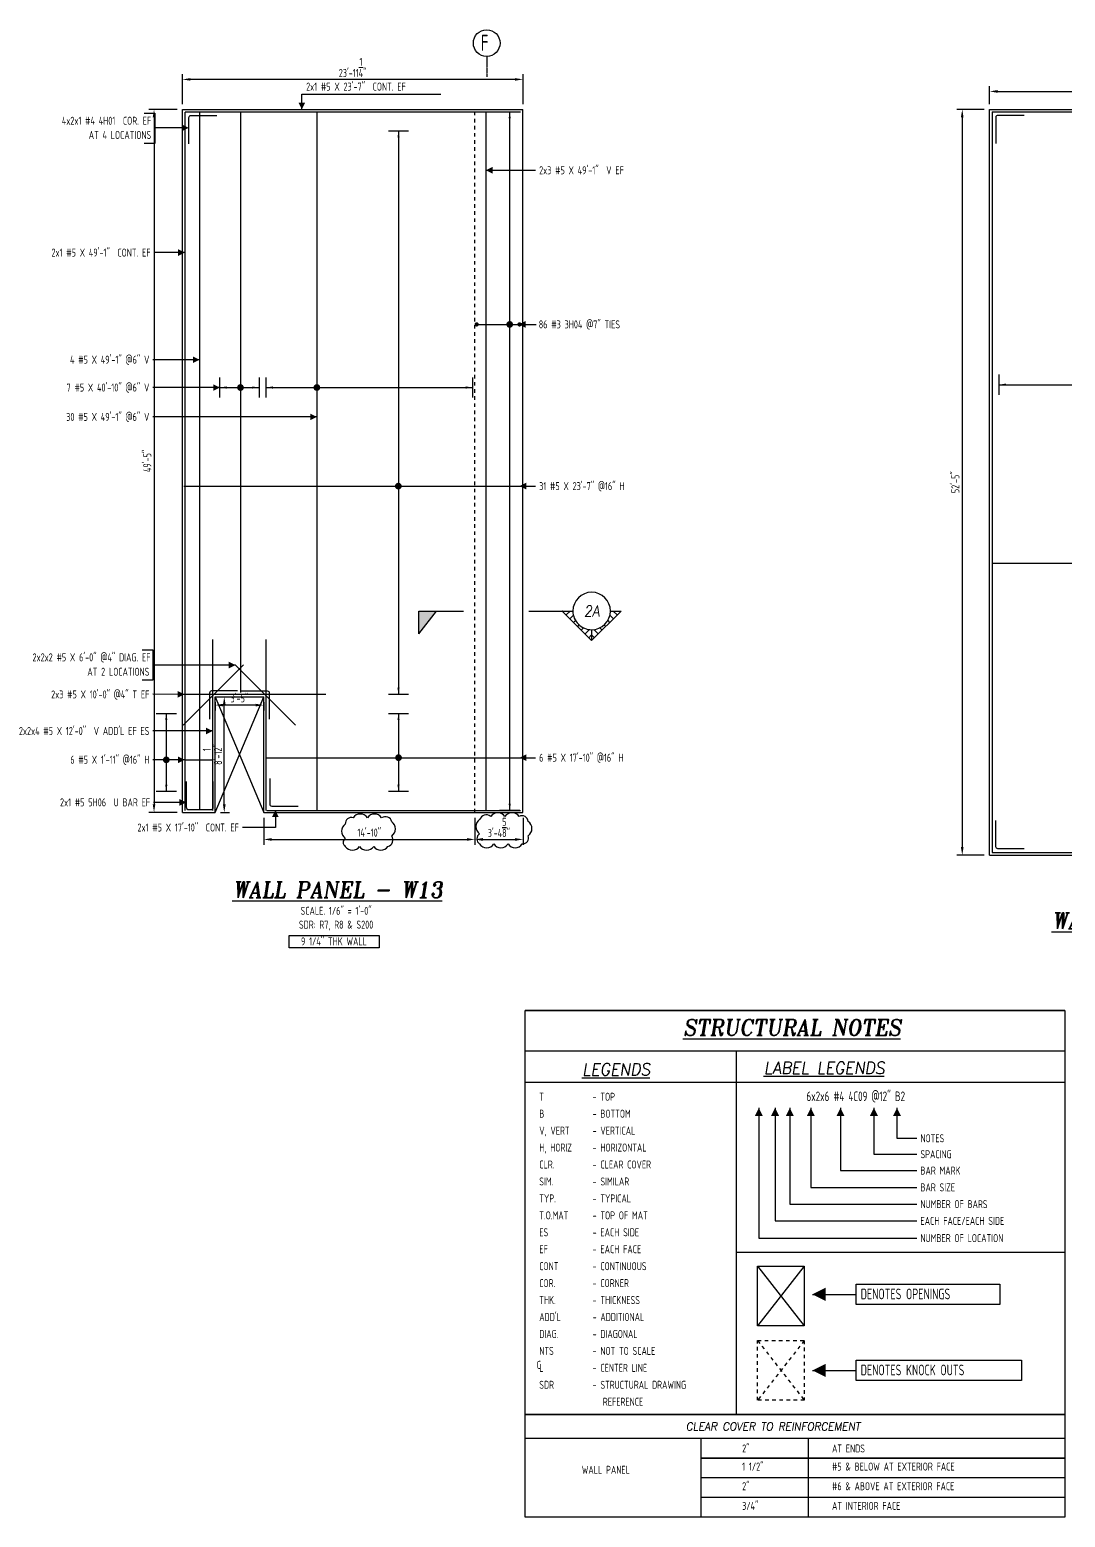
# Model space of a CAD drawing. Header units: inches. Extents: x -3675 to 26577, y -2273 to 5046.
# Drawn here: x 15757 to 16630, y -618 to 637 of the extents above; entities that cross this region are included whole.
import ezdxf
from ezdxf.enums import TextEntityAlignment as Align

# ---------------------------------------------------------------- set-up
doc = ezdxf.new("R2010")
doc.units = ezdxf.units.IN
doc.header["$MEASUREMENT"] = 0
doc.linetypes.add('HIDDEN', pattern=[6, 3, -3])
doc.linetypes.add('PHANTOM', pattern=[2.5, 1.25, -0.25, 0.25, -0.25, 0.25, -0.25])
doc.layers.get('0').update_dxf_attribs({"linetype": 'CONTINUOUS'})
doc.layers.get('Defpoints').update_dxf_attribs({"linetype": 'CONTINUOUS'})
for name, color, linetype in [('0-25', 7, 'CONTINUOUS'), ('0-25TEXT', 7, 'CONTINUOUS'), ('0-35', 3, 'CONTINUOUS'), ('0-35TEXT', 3, 'CONTINUOUS'), ('0-50', 10, 'CONTINUOUS'), ('3', 3, 'CONTINUOUS'), ('BAR-LBL', 2, 'CONTINUOUS'), ('DETAIL', 83, 'CONTINUOUS'), ('GRID', 8, 'PHANTOM'), ('hidden', 7, 'HIDDEN'), ('RANGELAY', 7, 'CONTINUOUS'), ('REBARS', 4, 'CONTINUOUS')]:
    doc.layers.add(name, color=color, linetype=linetype)
doc.layers.add('COVER', color=6, linetype='CONTINUOUS', lineweight=0, plot=False)
doc.styles.add('AR', font='ARCHQUIK.shx', dxfattribs={"width": 0.8})
doc.styles.add('ROMANT', font='romant')
doc.dimstyles.new('CADS_DIM_48', dxfattribs={"dimscale": 48, "dimtxt": 0.09375, "dimasz": 0.09375, "dimexe": 0.0625, "dimexo": 0.0625, "dimgap": 0.09375, "dimtad": 0, "dimtih": 1, "dimtoh": 1, "dimzin": 1, "dimdsep": 46, "dimlunit": 4, "dimtxsty": 'AR', "dimblk": 'CLOSED', "dimcen": 0.1875, "dimadec": 0, "dimazin": 0, "dimtfac": 1, "dimtofl": 0, "dimtmove": 0, "dimatfit": 1, "dimldrblk": 'DOTBLANK', "dimfxl": 1, "dimtzin": 0, "dimarcsym": 0})

# ---------------------------------------------------------------- blocks, each defined once
blk = doc.blocks.new('*D83')
at = {"layer": 'COVER', "color": 0, "lineweight": -2, "transparency": 16777216}
for p, q in [((15880.8, 569.5), (15856.9, 569.5)), ((15861.4, 562.8), (15861.4, -16.7)), ((15880.8, -23.5), (15856.9, -23.5))]:
    blk.add_line(p, q, dxfattribs=at)
at = {"layer": 'COVER', "color": 0, "transparency": 16777216}
for points in [[(15860.3, 562.8), (15862.5, 562.8), (15861.4, 569.5)], [(15860.3, -16.7), (15862.5, -16.7), (15861.4, -23.5)]]:
    blk.add_solid(points, dxfattribs=at)
at = {"layer": 'Defpoints', "color": 0, "transparency": 16777216}
for p in [(15885.3, 569.5), (15861.4, -23.5), (15885.3, -23.5)]:
    blk.add_point(p, dxfattribs=at)
at = {"layer": 'COVER', "color": 0, "transparency": 16777216, "insert": (15855.7, 273), "char_height": 6.75, "attachment_point": 5, "rotation": 90, "style": 'AR'}
blk.add_mtext('49\'-5"', dxfattribs=at)
blk = doc.blocks.new('_DotBlank')
at = {"layer": '0-35', "color": 0, "lineweight": -2}
blk.add_line((-0.5, 0), (-1, 0), dxfattribs=at)
blk.add_circle((0, 0), 0.5, dxfattribs=at)
blk = doc.blocks.new('*D84')
at = {"layer": 'COVER', "color": 0, "lineweight": -2, "transparency": 16777216}
for p, q in [((15885.3, 574), (15885.3, 599.3)), ((16165.8, 594.8), (15892.1, 594.8)), ((16172.6, 574), (16172.6, 599.3))]:
    blk.add_line(p, q, dxfattribs=at)
at = {"layer": 'COVER', "color": 0, "transparency": 16777216}
for points in [[(15892.1, 595.9), (15892.1, 593.7), (15885.3, 594.8)], [(16165.8, 595.9), (16165.8, 593.7), (16172.6, 594.8)]]:
    blk.add_solid(points, dxfattribs=at)
at = {"layer": 'Defpoints', "color": 0, "transparency": 16777216}
for p in [(15885.3, 594.8), (15885.3, 569.5), (16172.6, 569.5)]:
    blk.add_point(p, dxfattribs=at)
at = {"layer": 'COVER', "color": 0, "transparency": 16777216, "insert": (16028.9, 604.9), "char_height": 6.75, "attachment_point": 5, "style": 'AR'}
blk.add_mtext('23\'-11{\\H1.000000x;\\S1/4;}"', dxfattribs=at)
blk = doc.blocks.new('*D85')
at = {"layer": 'COVER', "color": 0, "lineweight": -2, "transparency": 16777216}
for p, q in [((15912.9, 69.5), (15912.9, 62.5)), ((15947.2, 67), (15919.7, 67)), ((15953.9, 69.5), (15953.9, 62.5))]:
    blk.add_line(p, q, dxfattribs=at)
at = {"layer": 'COVER', "color": 0, "transparency": 16777216}
for points in [[(15919.7, 68.1), (15919.7, 65.9), (15912.9, 67)], [(15947.2, 68.1), (15947.2, 65.9), (15953.9, 67)]]:
    blk.add_solid(points, dxfattribs=at)
at = {"layer": 'Defpoints', "color": 0, "transparency": 16777216}
for p in [(15912.9, 74), (15912.9, 67), (15953.9, 74)]:
    blk.add_point(p, dxfattribs=at)
at = {"layer": 'COVER', "color": 0, "transparency": 16777216, "insert": (15933.4, 72.7), "char_height": 6.75, "attachment_point": 5, "style": 'AR'}
blk.add_mtext('3\'-5"', dxfattribs=at)
blk = doc.blocks.new('*D86')
at = {"layer": 'COVER', "color": 0, "lineweight": -2, "transparency": 16777216}
for p, q in [((15917.4, 74), (15925.1, 74)), ((15920.6, -16.7), (15920.6, 67.3)), ((15917.4, -23.5), (15925.1, -23.5))]:
    blk.add_line(p, q, dxfattribs=at)
at = {"layer": 'COVER', "color": 0, "transparency": 16777216}
for points in [[(15919.5, 67.3), (15921.8, 67.3), (15920.6, 74)], [(15919.5, -16.7), (15921.8, -16.7), (15920.6, -23.5)]]:
    blk.add_solid(points, dxfattribs=at)
at = {"layer": 'Defpoints', "color": 0, "transparency": 16777216}
for p in [(15912.9, 74), (15920.6, 74), (15912.9, -23.5)]:
    blk.add_point(p, dxfattribs=at)
at = {"layer": 'COVER', "color": 0, "transparency": 16777216, "insert": (15910.6, 25.3), "char_height": 6.75, "attachment_point": 5, "rotation": 90, "style": 'AR'}
blk.add_mtext('8\'-1{\\H1.000000x;\\S1/2;}"', dxfattribs=at)
blk = doc.blocks.new('*D87')
at = {"layer": 'COVER', "color": 0, "lineweight": -2, "transparency": 16777216}
for p, q in [((16566.1, 574), (16566.1, 589.2)), ((16572.8, 584.7), (16846.6, 584.7)), ((16853.3, 574), (16853.3, 589.2))]:
    blk.add_line(p, q, dxfattribs=at)
at = {"layer": 'COVER', "color": 0, "transparency": 16777216}
for points in [[(16572.8, 585.8), (16572.8, 583.5), (16566.1, 584.7)], [(16846.6, 585.8), (16846.6, 583.5), (16853.3, 584.7)]]:
    blk.add_solid(points, dxfattribs=at)
at = {"layer": 'Defpoints', "color": 0, "transparency": 16777216}
for p in [(16853.3, 584.7), (16566.1, 569.5), (16853.3, 569.5)]:
    blk.add_point(p, dxfattribs=at)
at = {"layer": 'COVER', "color": 0, "transparency": 16777216, "insert": (16709.7, 594.8), "char_height": 6.75, "attachment_point": 5, "style": 'AR'}
blk.add_mtext('23\'-11{\\H1.000000x;\\S1/4;}"', dxfattribs=at)
blk = doc.blocks.new('*D88')
at = {"layer": 'COVER', "color": 0, "lineweight": -2, "transparency": 16777216}
for p, q in [((16561.6, 569.5), (16538.5, 569.5)), ((16543, 562.8), (16543, -52.7)), ((16561.6, -59.5), (16538.5, -59.5))]:
    blk.add_line(p, q, dxfattribs=at)
at = {"layer": 'COVER', "color": 0, "transparency": 16777216}
for points in [[(16541.8, 562.8), (16544.1, 562.8), (16543, 569.5)], [(16541.8, -52.7), (16544.1, -52.7), (16543, -59.5)]]:
    blk.add_solid(points, dxfattribs=at)
at = {"layer": 'Defpoints', "color": 0, "transparency": 16777216}
for p in [(16566.1, 569.5), (16543, -59.5), (16566.1, -59.5)]:
    blk.add_point(p, dxfattribs=at)
at = {"layer": 'COVER', "color": 0, "transparency": 16777216, "insert": (16537.2, 255), "char_height": 6.75, "attachment_point": 5, "rotation": 90, "style": 'AR'}
blk.add_mtext('52\'-5"', dxfattribs=at)
blk = doc.blocks.new('*U313', base_point=(16571.1, 564.8))
at = {"layer": 'REBARS', "color": 0}
blk.add_lwpolyline([(16595.1, 564.5), (16573.1, 564.5, 0.414214), (16571.3, 562.8), (16571.3, 540.8)], format="xyb", dxfattribs=at)
blk = doc.blocks.new('*U315', base_point=(16571.1, -54.5))
at = {"layer": 'REBARS', "color": 0}
blk.add_lwpolyline([(16595.1, -54.2), (16573.1, -54.2, -0.414213), (16571.3, -52.5), (16571.3, -30.5)], format="xyb", dxfattribs=at)
blk = doc.blocks.new('*U279', base_point=(16568.1, 186.4))
at = {"layer": 'REBARS', "color": 0}
blk.add_lwpolyline([(16568.1, 186.8), (16851.1, 186.8)], dxfattribs=at)
blk = doc.blocks.new('rendmark')
at = {"color": 4}
blk.add_line((0, -3), (0, 3), dxfattribs=at)
blk = doc.blocks.new('rarrow')
at = {"color": 7}
blk.add_solid([(2, -0.33), (2, 0.33), (0, 0)], dxfattribs=at)
blk = doc.blocks.new('*U148', base_point=(10285.3, 1164.4))
at = {"layer": 'RANGELAY'}
blk.add_line((10285.3, 1164.4), (10556.6, 1164.4), dxfattribs=at)
at = {"layer": 'RANGELAY', "xscale": 2.834645669291339, "yscale": 2.834645669291339, "zscale": 2.834645669291339}
for name, p, rotation in [('rendmark', (10285.3, 1164.4), 1.123874301598573e-06), ('rendmark', (10556.6, 1164.4), 179.9999980534053), ('rarrow', (10285.3, 1164.4), 1.123874301598573e-06), ('rarrow', (10556.6, 1164.4), 179.9999980534053)]:
    blk.add_blockref(name, p, dxfattribs=dict(at, rotation=rotation))
blk = doc.blocks.new('*U176', base_point=(16568.4, 567.6))
at = {"layer": 'REBARS', "color": 0}
blk.add_lwpolyline([(16568.1, 567.6), (16568.1, -57.4)], dxfattribs=at)
blk = doc.blocks.new('*U277', base_point=(16568.1, -57.2))
at = {"layer": 'REBARS', "color": 0}
blk.add_lwpolyline([(16568.1, -57.5), (16851.1, -57.5)], dxfattribs=at)
blk = doc.blocks.new('*U278', base_point=(16568.1, 567.2))
at = {"layer": 'REBARS', "color": 0}
blk.add_lwpolyline([(16568.1, 567.5), (16851.1, 567.5)], dxfattribs=at)
blk = doc.blocks.new('leadrblk')
blk.add_lwpolyline([(0, 0, 0, 1, 0), (1, 0, 1, 1, 0)], format="xyseb")
blk = doc.blocks.new('*U693', base_point=(15871.7, 60))
at = {"layer": 'RANGELAY'}
blk.add_line((15871.7, 60), (15871.7, -5.8), dxfattribs=at)
at = {"layer": 'RANGELAY', "xscale": 2.834645669291339, "yscale": 2.834645669291339}
for name, p, rotation in [('rendmark', (15871.7, 60), 269.9999999999999), ('rarrow', (15871.7, 60), 269.9999999999999), ('rendmark', (15871.7, -5.8), 89.999996929531), ('rarrow', (15871.7, -5.8), 89.999996929531)]:
    blk.add_blockref(name, p, dxfattribs=dict(at, rotation=rotation))
blk = doc.blocks.new('VPM7B3EE0')
at = {"const_width": 1}
blk.add_lwpolyline([(-0.5, 0, 1), (0.5, 0, 1)], format="xyb", close=True, dxfattribs=at)
blk = doc.blocks.new('*U694', base_point=(15887, 20.5))
at = {"layer": 'REBARS', "color": 0}
blk.add_lwpolyline([(15887, 20.8), (15910, 20.8)], dxfattribs=at)
blk = doc.blocks.new('*U689', base_point=(16067.6, 60))
at = {"layer": 'RANGELAY'}
blk.add_line((16067.6, 60), (16067.6, -5.8), dxfattribs=at)
at = {"layer": 'RANGELAY', "xscale": 2.834645669291339, "yscale": 2.834645669291339}
for name, p, rotation in [('rendmark', (16067.6, 60), 269.9999999999999), ('rarrow', (16067.6, 60), 269.9999999999999), ('rendmark', (16067.6, -5.8), 89.999996929531), ('rarrow', (16067.6, -5.8), 89.999996929531)]:
    blk.add_blockref(name, p, dxfattribs=dict(at, rotation=rotation))
blk = doc.blocks.new('VPM7B3F32')
at = {"const_width": 1}
blk.add_lwpolyline([(-0.5, 0, 1), (0.5, 0, 1)], format="xyb", close=True, dxfattribs=at)
blk = doc.blocks.new('*U690', base_point=(15956.1, 22.3))
at = {"layer": 'REBARS', "color": 0}
blk.add_lwpolyline([(15956.1, 22.6), (16170.1, 22.6)], dxfattribs=at)
blk = doc.blocks.new('*U692', base_point=(15886.6, 251.4))
at = {"layer": 'REBARS', "color": 0}
blk.add_lwpolyline([(15886.6, 251.7), (16169.6, 251.7)], dxfattribs=at)
blk = doc.blocks.new('*U762', base_point=(15916.9, 334.9))
at = {"layer": 'RANGELAY'}
blk.add_line((15916.9, 334.9), (15949.9, 334.9), dxfattribs=at)
at = {"layer": 'RANGELAY', "xscale": 2.834645669291339, "yscale": 2.834645669291339}
for name, p, rotation in [('rendmark', (15916.9, 334.9), 2.072567404287844e-12), ('rendmark', (15949.9, 334.9), 179.9999969295331), ('rarrow', (15916.9, 334.9), 2.072567404287844e-12), ('rarrow', (15949.9, 334.9), 179.9999969295331)]:
    blk.add_blockref(name, p, dxfattribs=dict(at, rotation=rotation))
blk = doc.blocks.new('VPM7B3FB0')
at = {"const_width": 1}
blk.add_lwpolyline([(-0.5, 0, 1), (0.5, 0, 1)], format="xyb", close=True, dxfattribs=at)
blk = doc.blocks.new('*U760', base_point=(15955.9, 334.9))
at = {"layer": 'RANGELAY'}
blk.add_line((15955.9, 334.9), (16129.9, 334.9), dxfattribs=at)
at = {"layer": 'RANGELAY', "xscale": 2.834645669291339, "yscale": 2.834645669291339}
for name, p, rotation in [('rendmark', (15955.9, 334.9), 2.058951756266854e-12), ('rendmark', (16129.9, 334.9), 179.9999969295331), ('rarrow', (15955.9, 334.9), 2.058951756266854e-12), ('rarrow', (16129.9, 334.9), 179.9999969295331)]:
    blk.add_blockref(name, p, dxfattribs=dict(at, rotation=rotation))
blk = doc.blocks.new('VPM7B3FE0')
at = {"const_width": 1}
blk.add_lwpolyline([(-0.5, 0, 1), (0.5, 0, 1)], format="xyb", close=True, dxfattribs=at)
blk = doc.blocks.new('*U213', base_point=(16006.4, 76.3))
at = {"layer": 'REBARS', "color": 0}
blk.add_lwpolyline([(16006.4, 76), (15886.4, 76)], dxfattribs=at)
blk = doc.blocks.new('*U214', base_point=(15911.2, -21.8))
at = {"layer": 'REBARS', "color": 0}
blk.add_lwpolyline([(15910.9, -21.8), (15910.9, 122.2)], dxfattribs=at)
blk = doc.blocks.new('*U212', base_point=(15955.6, -21.8))
at = {"layer": 'REBARS', "color": 0}
blk.add_lwpolyline([(15955.9, -21.8), (15955.9, 122.2)], dxfattribs=at)
blk = doc.blocks.new('*U691', base_point=(16067.6, 551.5))
at = {"layer": 'RANGELAY'}
blk.add_line((16067.6, 551.5), (16067.6, 76), dxfattribs=at)
at = {"layer": 'RANGELAY', "xscale": 2.834645669291339, "yscale": 2.834645669291339}
for name, p, rotation in [('rendmark', (16067.6, 551.5), 269.9999999999999), ('rarrow', (16067.6, 551.5), 269.9999999999999), ('rendmark', (16067.6, 76), 89.999996929531), ('rarrow', (16067.6, 76), 89.999996929531)]:
    blk.add_blockref(name, p, dxfattribs=dict(at, rotation=rotation))
blk = doc.blocks.new('VPM7B4091')
at = {"const_width": 1}
blk.add_lwpolyline([(-0.5, 0, 1), (0.5, 0, 1)], format="xyb", close=True, dxfattribs=at)
blk = doc.blocks.new('*U877', base_point=(15899.4, 567.5))
at = {"layer": 'REBARS', "color": 0}
blk.add_lwpolyline([(15899.8, 567.5), (15899.8, -21.5)], dxfattribs=at)
blk = doc.blocks.new('*U763', base_point=(15934, 567.5))
at = {"layer": 'REBARS', "color": 0}
blk.add_lwpolyline([(15934.3, 567.5), (15934.3, 77.5)], dxfattribs=at)
blk = doc.blocks.new('*U217', base_point=(16161.3, -21.8))
at = {"layer": 'RANGELAY'}
blk.add_line((16161.3, -21.8), (16161.3, 567.5), dxfattribs=at)
at = {"layer": 'RANGELAY', "xscale": 2.834645669291339, "yscale": 2.834645669291339}
for name, p, rotation in [('rendmark', (16161.3, 567.5), 269.9999969411397), ('rarrow', (16161.3, 567.5), 269.9999969411397), ('rendmark', (16161.3, -21.8), 90.00000001160862), ('rarrow', (16161.3, -21.8), 90.00000001160862)]:
    blk.add_blockref(name, p, dxfattribs=dict(at, rotation=rotation))
blk = doc.blocks.new('VPM7B40E2')
at = {"const_width": 1}
blk.add_lwpolyline([(-0.5, 0, 1), (0.5, 0, 1)], format="xyb", close=True, dxfattribs=at)
blk = doc.blocks.new('*U761', base_point=(15998.4, 567.5))
at = {"layer": 'REBARS', "color": 0}
blk.add_lwpolyline([(15998.7, 567.5), (15998.7, -21.5)], dxfattribs=at)
blk = doc.blocks.new('*U870', base_point=(15890.3, 564.3))
at = {"layer": 'REBARS', "color": 0}
blk.add_lwpolyline([(15914.3, 564.1), (15892.3, 564.1, 0.414214), (15890.5, 562.3), (15890.5, 540.3)], format="xyb", dxfattribs=at)
blk = doc.blocks.new('*U362', base_point=(15887.6, 567.2))
at = {"layer": 'REBARS', "color": 0}
blk.add_lwpolyline([(15887.3, 567.2), (15887.3, -21.8)], dxfattribs=at)
blk = doc.blocks.new('*U303', base_point=(15887.5, 567.2))
at = {"layer": 'REBARS', "color": 0}
blk.add_lwpolyline([(15887.5, 567.5), (16170.5, 567.5)], dxfattribs=at)
blk = doc.blocks.new('*U215', base_point=(16140.9, 567.5))
at = {"layer": 'REBARS', "color": 0}
blk.add_lwpolyline([(16141.2, 567.5), (16141.2, -21.6)], dxfattribs=at)
blk = doc.blocks.new('*U382', base_point=(15956.5, -21.5))
at = {"layer": 'REBARS', "color": 0}
blk.add_lwpolyline([(15956.5, -21.8), (16170.5, -21.8)], dxfattribs=at)
blk = doc.blocks.new('*U871', base_point=(15958.9, -18.8))
at = {"layer": 'REBARS', "color": 0}
blk.add_lwpolyline([(15982.9, -18.5), (15960.9, -18.5, -0.414213), (15959.2, -16.8), (15959.2, 5.2)], format="xyb", dxfattribs=at)
blk = doc.blocks.new('*U258', base_point=(16133.3, 388.1))
at = {"layer": 'REBARS', "color": 0, "const_width": 1.8}
for points in [[(16133.5, 389, 1), (16133.5, 387.2, 1), (16133.5, 389)], [(16169.6, 387.2, 1), (16169.6, 389, 1), (16169.6, 387.2)]]:
    blk.add_lwpolyline(points, format="xyb", dxfattribs=at)
at = {"layer": 'REBARS', "color": 0}
blk.add_lwpolyline([(16133.5, 388.1), (16169.6, 388.1)], dxfattribs=at)
blk = doc.blocks.new('*U764', base_point=(15980.6, 49.8))
at = {"layer": 'REBARS', "color": 0}
blk.add_lwpolyline([(15980.8, 50), (15929.9, 100.9)], dxfattribs=at)
blk = doc.blocks.new('*U765', base_point=(15886.3, 49.8))
at = {"layer": 'REBARS', "color": 0}
blk.add_lwpolyline([(15886.1, 50), (15937, 100.9)], dxfattribs=at)
blk = doc.blocks.new('A$C2A293661')
at = {"layer": '0-35TEXT', "style": 'AR', "width": 0.8}
for s, p in [('C', (-0.72, 0.84)), ('L', (0, 0))]:
    blk.add_text(s, height=2.25, dxfattribs=at).set_placement(p)
blk = doc.blocks.new('*U872', base_point=(15888.2, -21.5))
at = {"layer": 'REBARS', "color": 0}
blk.add_lwpolyline([(15888.5, 2.5), (15888.5, -19, 0.414214), (15890.7, -21.2), (15909.2, -21.2, 0.414213), (15911.4, -19), (15911.4, 2.5)], format="xyb", dxfattribs=at)
blk = doc.blocks.new('*D857')
at = {"layer": 'Defpoints', "color": 0, "transparency": 16777216}
for p in [(15953.9, -23.5), (16131.9, -23.5), (16131.9, -46.3)]:
    blk.add_point(p, dxfattribs=at)
at = {"layer": 'DETAIL', "color": 0, "lineweight": -2, "transparency": 16777216}
for p, q in [((15953.9, -28), (15953.9, -50.8)), ((16131.9, -28), (16131.9, -50.8)), ((15960.7, -46.3), (16125.2, -46.3))]:
    blk.add_line(p, q, dxfattribs=at)
at = {"layer": 'DETAIL', "color": 0, "transparency": 16777216}
for points in [[(15960.7, -45.2), (15960.7, -47.5), (15953.9, -46.3)], [(16125.2, -45.2), (16125.2, -47.5), (16131.9, -46.3)]]:
    blk.add_solid(points, dxfattribs=at)
at = {"layer": 'DETAIL', "color": 0, "transparency": 16777216, "insert": (16042.9, -40.6), "char_height": 6.75, "attachment_point": 5, "style": 'AR'}
blk.add_mtext('14\'-10"', dxfattribs=at)
blk = doc.blocks.new('*D858')
at = {"layer": 'Defpoints', "color": 0, "transparency": 16777216}
for p in [(16131.9, -23.5), (16172.6, -23.5), (16172.6, -46.3)]:
    blk.add_point(p, dxfattribs=at)
at = {"layer": 'DETAIL', "color": 0, "lineweight": -2, "transparency": 16777216}
for p, q in [((16131.9, -28), (16131.9, -50.8)), ((16172.6, -28), (16172.6, -50.8)), ((16138.7, -46.3), (16165.8, -46.3))]:
    blk.add_line(p, q, dxfattribs=at)
at = {"layer": 'DETAIL', "color": 0, "transparency": 16777216}
for points in [[(16138.7, -45.2), (16138.7, -47.5), (16131.9, -46.3)], [(16165.8, -45.2), (16165.8, -47.5), (16172.6, -46.3)]]:
    blk.add_solid(points, dxfattribs=at)
at = {"layer": 'DETAIL', "color": 0, "transparency": 16777216, "insert": (16152.2, -36.2), "char_height": 6.75, "attachment_point": 5, "style": 'AR'}
blk.add_mtext('3\'-4{\\H1.000000x;\\S5/8;}"', dxfattribs=at)
blk = doc.blocks.new('SECTARO')
at = {"linetype": 'Continuous'}
blk.add_line((33.3, 17), (20.1, 0), dxfattribs=at)
for p, q in [((33.3, 17), (33.3, 0)), ((33.3, 0), (0, 0))]:
    blk.add_line(p, q)
for points in [[(33.3, 0), (33.3, 17), (33.3, 0), (20.1, 0)], [(33.3, 17), (20.1, 0), (33.3, 0), (33.3, 17)]]:
    blk.add_solid(points, dxfattribs=at)
blk = doc.blocks.new('*X3')
at = {"color": 0, "linetype": 'Continuous'}
for p, q in [((-1.108, 0.278), (-1.075, 0.312)), ((-1.081, 0.217), (-1.031, 0.267)), ((-1.013, 0.197), (-0.986, 0.223)), ((-0.96, 0.161), (-0.942, 0.179)), ((-0.92, 0.112), (-0.898, 0.135)), ((-0.895, 0.05), (-0.854, 0.091)), ((-0.856, 0), (-0.81, 0.046)), ((-0.768, 0), (-0.765, 0.002))]:
    blk.add_line(p, q, dxfattribs=at)
blk = doc.blocks.new('*X2')
at = {"color": 0, "linetype": 'Continuous'}
for p, q in [((-1.108, 0.278), (-1.075, 0.312)), ((-0.96, 0.161), (-0.942, 0.179)), ((-0.856, 0), (-0.81, 0.046))]:
    blk.add_line(p, q, dxfattribs=at)
blk = doc.blocks.new('SECTNU')
at = {"linetype": 'Continuous'}
blk.add_line((-24.7, 0), (-32.8, 0), dxfattribs=at)
blk.add_line((0, 0), (-24.7, 0))
at = {"layer": '3'}
for p, q in [((-68.9, 0), (-46.8, 22.1)), ((-60.8, 0), (-68.9, 0))]:
    blk.add_line(p, q, dxfattribs=at)
at = {"layer": '3', "linetype": 'Continuous'}
blk.add_line((-46.8, 14), (-46.8, 22.1), dxfattribs=at)
at = {"layer": '3'}
for points in [[(-46.8, 22.1), (-24.7, 0), (-32.8, 0, 1)], [(-32.8, 0, 0.414214), (-46.8, 14)]]:
    blk.add_lwpolyline(points, format="xyb", dxfattribs=at)
for start, end in [(90, 180), (180, 0)]:
    blk.add_arc((-46.8, 0), 14, start, end, dxfattribs=at)
at = {"linetype": 'Continuous', "xscale": -64, "yscale": 64, "zscale": 64, "rotation": 359.9999999999999}
blk.add_blockref('*X3', (-117.7, 0), dxfattribs=at)
at = {"linetype": 'Continuous', "xscale": 64, "yscale": 64, "zscale": 64}
for name in ['*X3', '*X2']:
    blk.add_blockref(name, (24.1, 0), dxfattribs=at)
at = {"linetype": 'Continuous', "style": 'ROMANT', "oblique": 9, "width": 0.9}
blk.add_attdef('NO', text='', height=8, dxfattribs=at).set_placement((-46.8, 0), align=Align.MIDDLE)
blk = doc.blocks.new('*U876', base_point=(15907.9, 79.1))
at = {"layer": 'REBARS', "color": 0}
blk.add_lwpolyline([(15931.9, 78.9), (15909.9, 78.9, 0.414214), (15908.2, 77.1), (15908.2, 55.1)], format="xyb", dxfattribs=at)

msp = doc.modelspace()

# ---------------------------------------------------------------- linework, layer by layer
at = {"layer": '0-25'}
for points in [[(16409.80139, -406.17847), (16370.38477, -456.56751)], [(16370.38477, -406.17847), (16409.80139, -456.56751)]]:
    msp.add_lwpolyline(points, dxfattribs=at)
at = {"layer": '0-25TEXT'}
for points in [[(15986.03396, 569.53543), (15986.03396, 582.34866), (16103.31952, 582.34866)], [(15852.98605, 566.30935), (15861.9851, 566.30935), (15861.9851, 540.81202), (15852.98605, 540.81202)], [(15852.98605, 566.30935), (15861.9851, 566.30935), (15861.9851, 540.81202), (15852.98605, 540.81202)], [(15885.30339, 553.93565), (15861.9851, 553.93565)], [(16141.2406, 518.14203), (16183.1652, 518.14203)], [(15887.30339, 448.68906), (15861.4624, 448.68906)], [(16169.07815, 388.1205), (16183.7382, 388.1205)], [(15899.75289, 358.36129), (15860.48527, 358.36129)], [(15916.9284, 334.87247), (15860.48527, 334.87247)], [(15998.73035, 310.09951), (15860.48527, 310.09951)], [(16169.62482, 251.70798), (16183.1652, 251.70798)], [(15851.48622, 113.50892), (15860.48528, 113.50892), (15860.48528, 88.01159), (15851.48622, 88.01159)], [(15930.03203, 100.76026), (15860.48528, 100.76026)], [(15886.89605, 76.03547), (15860.48528, 76.12956)], [(15910.92839, 45.15865), (15860.48528, 45.15865)], [(15887.01229, 20.81403), (15860.48528, 20.90811)], [(16169.62482, 22.64188), (16183.1652, 22.64188)], [(15888.50257, -15.04204), (15861.05665, -15.04204)], [(15963.72633, -21.79735), (15963.72633, -36.26813), (15935.97753, -36.26813)], [(16371.46591, -272.81396), (16371.46591, -382.64078), (16504.738, -382.64078)], [(16385.11772, -272.81396), (16385.11772, -368.12684), (16504.738, -368.12684)], [(16397.60796, -272.81396), (16397.60796, -353.97072), (16504.738, -353.97072)], [(16415.32636, -272.81396), (16415.32636, -339.81461), (16504.738, -339.81461)], [(16440.30684, -272.81396), (16440.30684, -325.6585), (16504.738, -325.6585)], [(16468.48218, -272.81396), (16468.48218, -311.86007), (16504.738, -311.86007)], [(16487.94341, -272.81396), (16487.94341, -298.41947), (16504.738, -298.41947)], [(16416.57806, -430.09545), (16453.47981, -430.09545)], [(16416.57806, -494.22623), (16453.47981, -494.22623)], [(16416.57806, -494.22623), (16453.47981, -494.22623)]]:
    msp.add_lwpolyline(points, dxfattribs=at)
at = {"layer": '0-35'}
for p, q in [((15885.30339, -23.46457), (15885.30339, 569.53543)), ((15885.30339, 569.53543), (16172.55339, 569.53543)), ((16172.55339, -23.46457), (16172.55339, 569.53543)), ((16566.09045, -59.46457), (16566.09045, 569.53543)), ((16566.09045, 569.53543), (16853.34045, 569.53543)), ((15912.92839, -23.46457), (15912.92839, 74.03543)), ((15912.92839, 74.03543), (15953.92839, 74.03543)), ((15953.92839, -23.46457), (15953.92839, 74.03543)), ((15885.30339, -23.46457), (15912.92839, -23.46457)), ((15953.92839, -23.46457), (16172.55339, -23.46457)), ((16566.09045, -59.46457), (16853.34045, -59.46457))]:
    msp.add_line(p, q, dxfattribs=at)
msp.add_lwpolyline([(16370.38477, -406.17847), (16409.80139, -406.17847), (16409.80139, -456.56751), (16370.38477, -456.56751)], close=True, dxfattribs=at)
at = {"layer": '0-35', "color": 1}
for points in [[(16174.38306, -618.09177), (16174.38306, -531.44247), (16629.37906, -531.44247), (16629.37906, -618.09177)], [(16322.57427, -568.36068), (16629.37906, -568.36068)], [(16629.37906, -568.36068), (16322.57427, -568.36068)], [(16629.37906, -584.93771), (16322.57427, -584.93771)], [(16629.37906, -601.51474), (16322.57427, -601.51474)], [(16629.37906, -618.09177), (16174.38306, -618.09177)]]:
    msp.add_lwpolyline(points, dxfattribs=at)
at = {"layer": '0-50'}
for p, q in [((15912.92839, 74.03543), (15953.92839, -23.46457)), ((15912.92839, -23.46457), (15953.92839, 74.03543)), ((16629.37906, -190.65743), (16174.38306, -190.65743)), ((16629.37906, -224.96756), (16174.38306, -224.96756)), ((16352.34236, -224.96756), (16352.34236, -531.44247)), ((16629.37906, -251.34197), (16174.38306, -251.34197)), ((16629.37906, -394.779), (16352.34236, -394.779)), ((16629.37906, -531.44247), (16174.38306, -531.44247)), ((16629.37906, -531.44247), (16174.38306, -531.44247)), ((16629.37906, -551.78365), (16174.38306, -551.78365)), ((16322.57427, -551.78365), (16322.57427, -618.09177)), ((16412.97192, -551.78365), (16412.97192, -618.09177))]:
    msp.add_line(p, q, dxfattribs=at)
for points in [[(15975.26071, -127.35173), (16051.14755, -127.35173), (16051.14755, -137.70809), (15975.26071, -137.70809)], [(16174.38306, -531.44247), (16174.38306, -190.65743), (16629.37906, -190.65743), (16629.37906, -531.44247)], [(16453.47981, -421.58498), (16574.66386, -421.58498), (16574.66386, -438.60592), (16453.47981, -438.60592)], [(16453.47981, -485.71576), (16592.95326, -485.71576), (16592.95326, -502.7367), (16453.47981, -502.7367)]]:
    msp.add_lwpolyline(points, close=True, dxfattribs=at)
msp.add_circle((16141.92839, 625.43138), 11.25, dxfattribs=at)
at = {"layer": 'DETAIL'}
for points in [[(16022.67513, -52.25812, 0.52056705), (16034.67515, -52.25812, 0.52056705), (16046.67518, -52.25812, 0.52056705), (16058.6752, -52.25812, 0.52056705), (16061.88975, -43.47264, 0.52056705), (16061.88975, -31.47262, 0.52056705), (16053.36096, -28.00139, 0.52056705), (16041.36093, -28.00139, 0.52056705), (16029.36091, -28.00139, 0.52056705), (16022.67513, -33.31563, 0.52056705), (16022.67513, -45.31566, 0.52056705)], [(16135.95223, -50.1574, 0.52056705), (16147.95225, -50.1574, 0.52056705), (16159.95227, -50.1574, 0.52056705), (16171.9523, -50.1574, 0.52056705), (16176.99114, -43.19622, 0.52056705), (16176.99114, -31.1962, 0.52056705), (16169.29768, -26.88963, 0.52056705), (16157.29766, -26.88963, 0.52056705), (16145.29763, -26.88963, 0.52056705), (16135.95223, -29.54425, 0.52056705), (16135.95223, -41.54427, 0.52056705)]]:
    msp.add_lwpolyline(points, format="xyb", close=True, dxfattribs=at)
at = {"layer": 'GRID', "lineweight": -3}
msp.add_lwpolyline([(16141.92839, 614.18138), (16141.92839, 596.94045)], dxfattribs=at)
at = {"layer": 'hidden'}
msp.add_line((16131.92839, -23.46457), (16131.92839, 569.53543), dxfattribs=at)
msp.add_lwpolyline([(16370.38477, -469.03171), (16409.80139, -469.03171), (16409.80139, -519.42075), (16370.38477, -519.42075)], close=True, dxfattribs=at)
for points in [[(16409.80139, -469.03171), (16370.38477, -519.42075)], [(16370.38477, -469.03171), (16409.80139, -519.42075)]]:
    msp.add_lwpolyline(points, dxfattribs=at)

# ---------------------------------------------------------------- block references
ref = msp.add_blockref('SECTNU', (16177.59865, 146.36436), dxfattribs=dict(xscale=1.129181470141702, yscale=1.129181470141702, zscale=1.129181470141702, rotation=180))
ref.add_attrib('NO', '2A', dxfattribs={"linetype": 'Continuous', "height": 9.033452, "style": 'ROMANT', "oblique": 9, "width": 0.9}).set_placement((16230.45868, 146.36434), align=Align.MIDDLE)
at = {"xscale": 1.129181470141702, "yscale": 1.129181470141702, "zscale": 1.129181470141702, "rotation": 180}
msp.add_blockref('SECTARO', (16122.39593, 146.36436), dxfattribs=at)
at = {"layer": '0-25TEXT'}
for name, p, xscale, yscale, rotation in [('leadrblk', (15986.03396, 569.53543), 5.623937007874017, 2.250708661417324, 90), ('VPM7B40E2', (16161.34148, 388.1205), 2.834645669291338, 2.834645669291338, 90.00000001160855), ('leadrblk', (15899.75289, 358.36129), 5.623937007874017, 2.250708661417324, 180.000003070469), ('leadrblk', (15916.9284, 334.87247), 5.623937007874017, 2.250708661417324, 180.000003070469), ('leadrblk', (15998.73035, 310.09951), 5.623937007874017, 2.250708661417324, 180.000003070469), ('VPM7B4091', (16067.42593, 251.70601), 2.834645669291338, 2.834645669291338, 269.9999999999999), ('VPM7B3F32', (16067.58086, 22.6399), 2.834645669291338, 2.834645669291338, 269.9999999999999), ('VPM7B3EE0', (15871.72134, 20.81409), 2.834645669291338, 2.834645669291338, 269.9999999999999), ('leadrblk', (15888.50257, -15.04204), 5.623937007874017, 2.250708661417324, 180.000003070469), ('leadrblk', (15963.72633, -21.79735), 5.623937007874017, 2.250708661417324, 270.0000046057035)]:
    msp.add_blockref(name, p, dxfattribs=dict(at, xscale=xscale, yscale=yscale, rotation=rotation))
for name, p, xscale, yscale in [('leadrblk', (15890.54233, 553.93565), -5.623937007874017, 2.250708661417324), ('leadrblk', (16141.2406, 518.14203), 5.623937007874017, 2.250708661417324), ('leadrblk', (15887.30339, 448.68906), -5.623937007874017, 2.250708661417324), ('leadrblk', (16169.07815, 388.1205), 5.623937007874017, 2.250708661417324), ('VPM7B3FB0', (15934.29547, 334.87247), 2.834645669291338, 2.834645669291338), ('VPM7B3FE0', (15998.73042, 334.87247), 2.834645669291338, 2.834645669291338), ('leadrblk', (16169.62482, 251.70798), 5.623937007874017, 2.250708661417324), ('leadrblk', (15930.03203, 100.76026), -5.623937007874017, 2.250708661417324), ('leadrblk', (15886.89605, 76.03547), -5.623937007874017, 2.250708661417324), ('leadrblk', (15910.92839, 45.15865), -5.623937007874017, 2.250708661417324), ('leadrblk', (16169.62482, 22.64188), 5.623937007874017, 2.250708661417324), ('leadrblk', (15887.3034, 20.81403), -5.623937007874017, 2.250708661417324)]:
    msp.add_blockref(name, p, dxfattribs=dict(at, xscale=xscale, yscale=yscale))
at = {"layer": '0-25TEXT', "xscale": 6.748724409451846, "yscale": 2.70085039370133, "zscale": 3.600000000000001, "rotation": 270.0000046056895}
for p in [(16371.46591, -272.81396), (16385.11772, -272.81396), (16397.60796, -272.81396), (16415.32636, -272.81396), (16440.30684, -272.81396), (16468.48218, -272.81396), (16487.94341, -272.81396)]:
    msp.add_blockref('leadrblk', p, dxfattribs=at)
at = {"layer": '0-25TEXT', "xscale": 11.24787401574803, "yscale": 4.501417322834645, "zscale": 1.5}
for p in [(16416.57806, -430.09545), (16416.57806, -494.22623)]:
    msp.add_blockref('leadrblk', p, dxfattribs=at)
at = {"layer": '0-35', "xscale": 3, "yscale": 3, "zscale": 3}
msp.add_blockref('A$C2A293661', (16186.2935, -495.43842), dxfattribs=at)
at = {"layer": 'RANGELAY'}
for name, p in [('*U217', (16161.34148, -21.79741)), ('*U691', (16067.58086, 551.53543)), ('*U762', (15916.9284, 334.87247)), ('*U760', (15955.92836, 334.87247)), ('*U148', (16574.09045, 337.27473)), ('*U693', (15871.72134, 60.03543)), ('*U689', (16067.58086, 60.03543))]:
    msp.add_blockref(name, p, dxfattribs=at)
at = {"layer": 'REBARS', "color": 4}
for name, p in [('*U362', (15887.61589, 567.16307)), ('*U303', (15887.54796, 567.22293)), ('*U877', (15899.44038, 567.53543)), ('*U763', (15933.9829, 567.53543)), ('*U761', (15998.41785, 567.53543)), ('*U215', (16140.92809, 567.53543)), ('*U176', (16568.40295, 567.57802)), ('*U278', (16568.09045, 567.22293)), ('*U870', (15890.29233, 564.34185)), ('*U313', (16571.09044, 564.78543)), ('*U258', (16133.28214, 388.1205)), ('*U692', (15886.63667, 251.39351)), ('*U279', (16568.09046, 186.44759)), ('*U214', (15911.24086, -21.79737)), ('*U212', (15955.61589, -21.79737)), ('*U765', (15886.27932, 49.77283)), ('*U764', (15980.57743, 49.77283)), ('*U213', (16006.38674, 76.3479)), ('*U876', (15907.92839, 79.12104)), ('*U694', (15887.01168, 20.50153)), ('*U690', (15956.10891, 22.3274)), ('*U872', (15888.19007, -21.46457)), ('*U871', (15958.92839, -18.79737)), ('*U382', (15956.49614, -21.48485)), ('*U315', (16571.09044, -54.46457)), ('*U277', (16568.09045, -57.15207))]:
    msp.add_blockref(name, p, dxfattribs=at)
at = {"layer": 'REBARS', "color": 4, "xscale": -1}
msp.add_blockref('*U876', (15958.92839, 79.12104), dxfattribs=at)

# ---------------------------------------------------------------- texts
at = {"color": 7, "linetype": 'Continuous', "style": 'ROMANT', "oblique": 9, "width": 0.95}
for s, p in [('%%UWALL PANEL - W13', (16016.35304, -95.46906)), ('%%UWALL PANEL - W14', (16707.26725, -121.67612))]:
    msp.add_text(s, height=13.5, dxfattribs=at).set_placement(p, align=Align.CENTER)
at = {"linetype": 'Continuous', "style": 'ROMANT', "oblique": 9, "width": 0.95}
for s, height, p in [('%%USTRUCTURAL NOTES', 13.5, (16399.53397, -211.77539)), ('%%ULEGENDS', 10.125, (16251.23635, -245.33156)), ('%%ULABEL LEGENDS', 10.125, (16426.67559, -244.11802))]:
    msp.add_text(s, height=height, dxfattribs=at).set_placement(p, align=Align.CENTER)
msp.add_text('CLEAR COVER TO REINFORCEMENT', height=6.75, dxfattribs=at).set_placement((16309.91663, -544.89604))
at = {"layer": '0-35TEXT', "style": 'AR', "width": 0.8}
for s, height, p in [('AT 4 LOCATIONS', 6.7498312, (15858.98542, 544.56163)), ('AT 2 LOCATIONS', 6.7498312, (15857.48559, 91.7612)), ('6x2x6 #4 4C09 @12" B2', 8.1, (16494.7563, -267.04955))]:
    msp.add_text(s, height=height, dxfattribs=at).set_placement(p, align=Align.RIGHT)
for s, p in [('SCALE. 1/6" = 1\'-0"', (16014.98116, -109.91595)), ('SDR: R7, R8 & S200', (16014.98116, -121.58415)), ('9 1/4" THK WALL', (16013.12721, -135.68293))]:
    msp.add_text(s, height=6.7498312, dxfattribs=at).set_placement(p, align=Align.CENTER)
for s, height, p in [('T', 6.75, (16186.2935, -266.75297)), ('- TOP', 6.75, (16231.22812, -266.75297)), ('B', 6.75, (16186.2935, -281.04581)), ('- BOTTOM', 6.75, (16231.22812, -281.04581)), ('V, VERT', 6.75, (16186.2935, -295.33866)), ('- VERTICAL', 6.75, (16231.22812, -295.33866)), ('NOTES', 6.75, (16507.738, -301.79447)), ('H, HORIZ', 6.75, (16186.2935, -309.6315)), ('- HORIZONTAL', 6.75, (16231.22812, -309.6315)), ('SPACING', 6.75, (16507.738, -315.23507)), ('CLR.', 6.75, (16186.2935, -323.92434)), ('- CLEAR COVER', 6.75, (16231.22812, -323.92434)), ('BAR MARK', 6.75, (16507.738, -329.0335)), ('SIM.', 6.75, (16186.2935, -338.21718)), ('- SIMILAR', 6.75, (16231.22812, -338.21718)), ('BAR SIZE', 6.75, (16507.738, -343.18961)), ('TYP.', 6.75, (16186.2935, -352.51002)), ('- TYPICAL', 6.75, (16231.22812, -352.51002)), ('NUMBER OF BARS', 6.75, (16507.738, -357.34572)), ('T.O.MAT', 6.75, (16186.2935, -366.80286)), ('- TOP OF MAT', 6.75, (16231.22812, -366.80286)), ('ES', 6.75, (16186.2935, -381.0957)), ('- EACH SIDE', 6.75, (16231.22812, -381.0957)), ('EACH FACE/EACH SIDE', 6.75, (16507.738, -371.50184)), ('EF', 6.75, (16186.2935, -395.38854)), ('- EACH FACE', 6.75, (16231.22812, -395.38854)), ('NUMBER OF LOCATION', 6.75, (16507.738, -386.01578)), ('CONT', 6.75, (16186.2935, -409.68138)), ('- CONTINUOUS', 6.75, (16231.22812, -409.68138)), ('COR.', 6.75, (16186.2935, -423.97422)), ('- CORNER', 6.75, (16231.22812, -423.97422)), ('DENOTES OPENINGS', 9, (16457.33697, -434.23194)), ('THK.', 6.75, (16186.2935, -438.26706)), ('- THICKNESS', 6.75, (16231.22812, -438.26706)), ("ADD'L", 6.75, (16186.2935, -452.5599)), ('- ADDITIONAL', 6.75, (16231.22812, -452.5599)), ('DIAG.', 6.75, (16186.2935, -466.85274)), ('- DIAGONAL', 6.75, (16231.22812, -466.85274)), ('NTS', 6.75, (16186.2935, -481.14558)), ('- NOT TO SCALE', 6.75, (16231.22812, -481.14558)), ('- CENTER LINE', 6.75, (16231.22812, -495.43842)), ('DENOTES KNOCK OUTS', 9, (16457.33697, -498.36272)), ('SDR', 6.75, (16186.2935, -509.73126)), ('- STRUCTURAL DRAWING', 6.75, (16231.22812, -509.73126)), ('REFERENCE', 6.75, (16239.89621, -524.0241)), ('2"', 6.75, (16357.36202, -563.4672)), ('AT ENDS', 6.75, (16433.18142, -563.4672)), ('WALL PANEL', 6.75, (16222.12481, -581.44073)), ('1 1/2"', 6.75, (16357.36202, -578.72908)), ('#5 & BELOW AT EXTERIOR FACE  ', 6.75, (16433.18142, -578.72908)), ('2"', 6.75, (16357.36202, -595.30611)), ('#6 & ABOVE AT EXTERIOR FACE   ', 6.75, (16433.18142, -595.30611)), ('3/4"', 6.75, (16357.36202, -611.88314)), ('AT INTERIOR FACE   ', 6.75, (16433.18142, -611.88314))]:
    msp.add_text(s, height=height, dxfattribs=at).set_placement(p)
at = {"layer": '0-50', "style": 'AR', "width": 0.8}
msp.add_text('F', height=13.5, dxfattribs=at).set_placement((16136.94186, 618.94493))
at = {"layer": 'BAR-LBL', "style": 'AR', "width": 0.8}
for s, p in [('2x1 #5 X 23\'-7"  CONT. EF', (15989.66529, 585.31875)), ('2x3 #5 X 49\'-1"  V EF', (16186.16489, 514.76738)), ('86 #3 3H04 @7" TIES', (16185.84089, 384.75842)), ('31 #5 X 23\'-7" @16" H', (16186.16489, 248.33334)), ('6 #5 X 17\'-10" @16" H', (16186.16489, 19.26723))]:
    msp.add_text(s, height=6.7492913, dxfattribs=at).set_placement(p)
for s, p in [('4x2x1 #4 4H01  COR. EF', (15858.98542, 556.56037)), ('2x1 #5 X 49\'-1"  CONT. EF', (15858.46272, 445.31441)), ('4 #5 X 49\'-1" @6" V', (15857.48559, 354.98664)), ('7 #5 X 40\'-10" @6" V', (15857.48559, 331.49783)), ('30 #5 X 49\'-1" @6" V', (15857.48559, 306.72486)), ('2x2x2 #5 X 6\'-0" @4" DIAG. EF', (15858.40232, 103.90522)), ('2x3 #5 X 10\'-0" @4" T EF', (15857.48559, 72.60964)), ('2x2x4 #5 X 12\'-0"  V ADD\'L EF ES', (15857.48559, 41.784)), ('6 #5 X 1\'-11" @16" H', (15857.48559, 17.53347)), ('2x1 #5 5H06  U BAR EF', (15858.05697, -18.41668)), ('2x1 #5 X 17\'-10"  CONT. EF', (15932.97784, -39.64277))]:
    msp.add_text(s, height=6.7492913, dxfattribs=at).set_placement(p, align=Align.RIGHT)

# ---------------------------------------------------------------- dimensions: what is measured, and where the dimension line sits
at = {"layer": 'COVER'}
for base, p1, p2, picture, middle in [((15885.30339, 594.79929), (16172.55339, 569.53543), (15885.30339, 569.53543), '*D84', (16028.92839, 604.92429)), ((16853.34045, 584.65191), (16566.09045, 569.53543), (16853.34045, 569.53543), '*D87', (16709.71545, 594.77691)), ((15912.92839, 66.99727), (15953.92839, 74.03543), (15912.92839, 74.03543), '*D85', (15933.42839, 72.73865))]:
    dim = msp.add_linear_dim(base=base, p1=p1, p2=p2, dimstyle='CADS_DIM_48', override={"dimscale": 72, "dimgap": 0.03125, "dimtad": 1, "dimtih": 0, "dimtoh": 0, "dimdec": 4, "dimtdec": 4}, dxfattribs=at)
    dim.commit()
    dim.dimension.update_dxf_attribs({"geometry": picture, "text_midpoint": middle})
for base, p1, p2, picture, middle in [((15861.402, -23.46457), (15885.30339, 569.53543), (15885.30339, -23.46457), '*D83', (15855.66062, 273.03543)), ((16542.95585, -59.46457), (16566.09045, 569.53543), (16566.09045, -59.46457), '*D88', (16537.21448, 255.03543)), ((15920.64373, 74.03543), (15912.92839, -23.46457), (15912.92839, 74.03543), '*D86', (15910.63511, 25.28543))]:
    dim = msp.add_linear_dim(base=base, p1=p1, p2=p2, angle=90, dimstyle='CADS_DIM_48', override={"dimscale": 72, "dimgap": 0.03125, "dimtad": 1, "dimtih": 0, "dimtoh": 0, "dimdec": 4, "dimtdec": 4}, dxfattribs=at)
    dim.commit()
    dim.dimension.update_dxf_attribs({"geometry": picture, "text_midpoint": middle})
at = {"layer": 'DETAIL'}
for base, p1, p2, picture, middle in [((16131.92839, -46.3327), (15953.92839, -23.46457), (16131.92839, -23.46457), '*D857', (16042.92839, -40.59132)), ((16172.55339, -46.3327), (16131.92839, -23.46457), (16172.55339, -23.46457), '*D858', (16152.24089, -36.2077))]:
    dim = msp.add_linear_dim(base=base, p1=p1, p2=p2, dimstyle='CADS_DIM_48', override={"dimscale": 72, "dimgap": 0.03125, "dimtad": 1, "dimtih": 0, "dimtoh": 0, "dimdec": 3, "dimtdec": 3}, dxfattribs=at)
    dim.commit()
    dim.dimension.update_dxf_attribs({"geometry": picture, "text_midpoint": middle})

doc.saveas('drawing.dxf')
